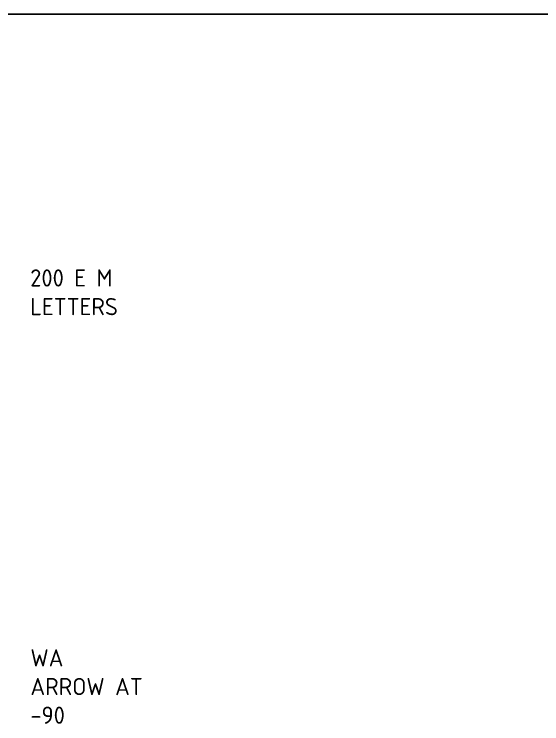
# Model space of a CAD drawing. Header units: millimetres. Extents: x 0 to 420, y 0 to 297.
# Drawn here: x 130.7 to 207.4, y 189.4 to 292.5 of the extents above; entities that cross this region are included whole.
import ezdxf
from ezdxf.enums import TextEntityAlignment as Align

# ---------------------------------------------------------------- set-up
doc = ezdxf.new("R2010")
doc.units = ezdxf.units.MM
doc.header["$MEASUREMENT"] = 0
for name, color, linetype in [('COMMENTS', 4, 'Continuous'), ('TBLK18', 4, 'Continuous'), ('TBLK25', 1, 'Continuous'), ('TBLK35', 3, 'Continuous'), ('TBLK50', 7, 'Continuous')]:
    doc.layers.add(name, color=color, linetype=linetype)
doc.styles.add('iso', font='iso3098b.shx')

# ---------------------------------------------------------------- blocks, each defined once
blk = doc.blocks.new('A3BBLK')
at = {"layer": 'TBLK50'}
blk.add_line((415.5, 292.5), (13, 292.5), dxfattribs=at)
blk = doc.blocks.new('title block')
blk.add_blockref('A3BBLK', (0, 0))
at = {"layer": 'TBLK18', "style": 'iso'}
blk.add_attdef('MR_DIRECTORATE', text='', height=1.5, dxfattribs=at).set_placement((381.5, 67.12), align=Align.CENTER)
for tag, p in [('STREET_NAME', (355.51, 61.1)), ('SUBURB_POSTCODE', (388.49, 61.1)), ('TELEPHONE_NO.', (368.31, 58.84)), ('FAX_NO.', (393.56, 58.84))]:
    blk.add_attdef(tag, p, '', height=1.5, dxfattribs=at)
at = {"layer": 'TBLK25', "style": 'iso'}
for tag, height, p in [('MR_BRANCH', 2, (381.5, 64.2)), ('ROAD_SECTION', 1.75, (384.5, 29.16)), ('SLK', 1.75, (384.5, 26.11)), ('CHAINAGE', 1.75, (384.5, 19.21))]:
    blk.add_attdef(tag, text='', height=height, dxfattribs=at).set_placement(p, align=Align.CENTER)
for tag, p, height in [('FILE_NUMBER', (371.77, 53.24), 2.5), ('DESIGNED_/_DRAWN', (371.77, 48.49), 2), ('VERIFIED', (371.77, 43.49), 2), ('APPROVED', (371.77, 38.49), 2), ('LOCAL_AUTHORITY', (370.48, 16.73), 1.25)]:
    blk.add_attdef(tag, p, '', height=height, dxfattribs=at)
at = {"layer": 'TBLK35', "style": 'iso', "width": 0.9}
for tag, p in [('ROAD_PROJECT&NUMBER', (384.5, 32.23)), ('DRAWING_DESCRIPTION', (384.5, 22.29))]:
    blk.add_attdef(tag, text='', height=2.5, dxfattribs=at).set_placement(p, align=Align.CENTER)
at = {"layer": 'TBLK50', "style": 'iso'}
blk.add_attdef('DRG_NUMBER', (356.8, 6.02), '', height=5, dxfattribs=at)

msp = doc.modelspace()

# ---------------------------------------------------------------- block references
at = {"color": 1}
msp.add_blockref('title block', (0, 0), dxfattribs=at)

# ---------------------------------------------------------------- texts
at = {"layer": 'COMMENTS', "char_height": 2.5, "attachment_point": 1, "style": 'iso'}
for s, insert, width in [('200 E M LETTERS', (133.0188, 255.4139), 12.54872), ('WA ARROW AT -90', (133.0497, 200.1926), 17.048722)]:
    msp.add_mtext(s, dxfattribs=dict(at, insert=insert, width=width))

doc.saveas('drawing.dxf')
